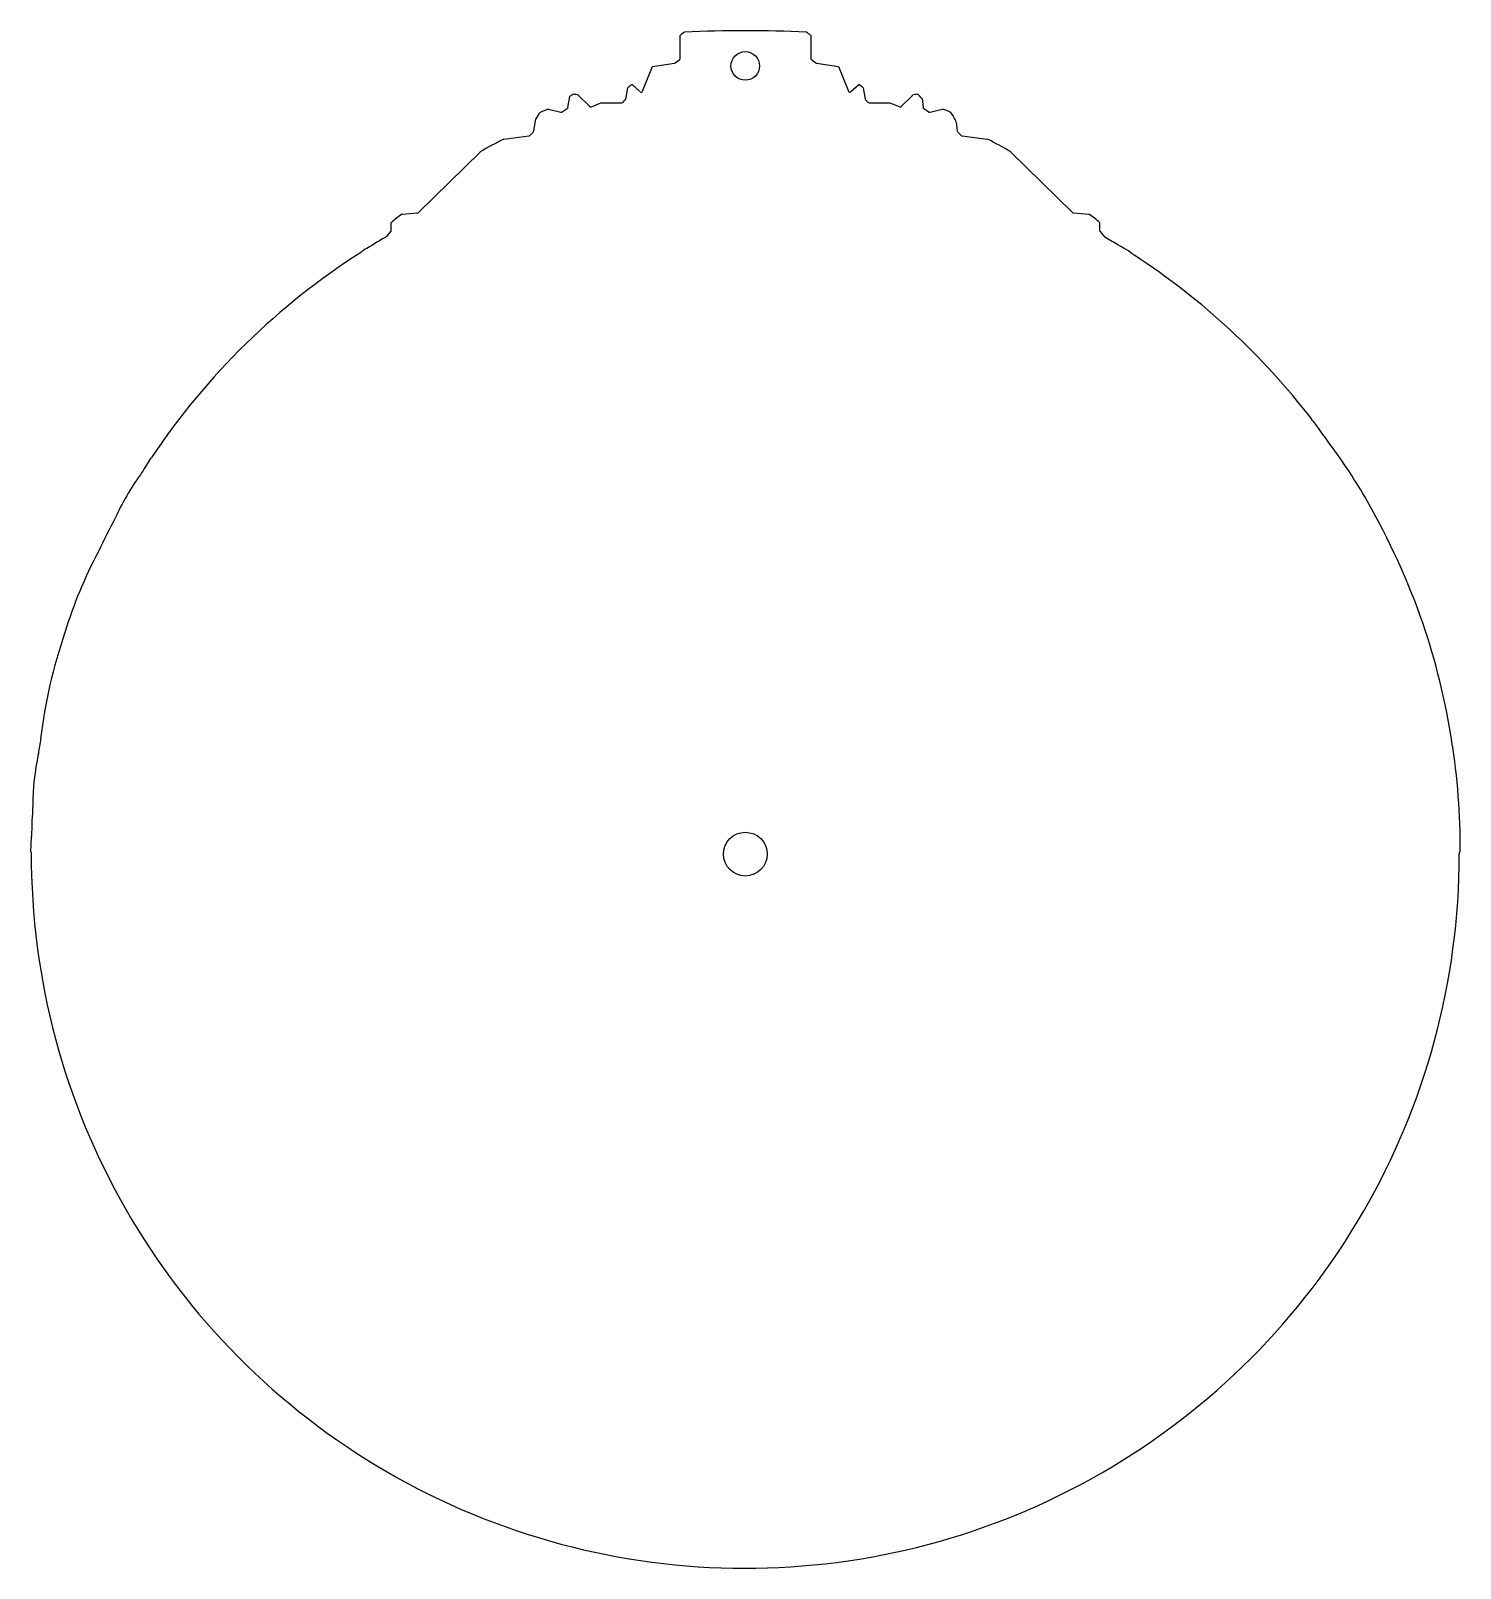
# Model space of a CAD drawing. Header units: millimetres. Extents: x -68 to 68, y -68 to 78.
import ezdxf

# ---------------------------------------------------------------- set-up
doc = ezdxf.new("R2010")
doc.units = ezdxf.units.MM
doc.layers.add('CUT_INNER', color=6, linetype='Continuous')
doc.layers.add('CUT_OUTER', color=1, linetype='Continuous')

msp = doc.modelspace()

# ---------------------------------------------------------------- linework, layer by layer
at = {"layer": 'CUT_INNER'}
for centre, radius in [((0, 74.5), 1.35), ((0, 0), 2.07)]:
    msp.add_circle(centre, radius, dxfattribs=at)
at = {"layer": 'CUT_OUTER'}
for points in [[(-6.15, 75.24), (-6.15, 77.39), (-6.15, 77.39)], [(6.19, 77.39), (6.19, 77.39), (6.19, 75.24)], [(-9.71, 72.13), (-8.78, 74.46), (-8.78, 74.46), (-8.77, 74.46), (-6.69, 74.76)], [(-6.62, 74.79), (-6.2, 75.12)], [(6.25, 75.12), (6.67, 74.79)], [(6.74, 74.76), (8.82, 74.46), (8.82, 74.46), (8.82, 74.46), (9.75, 72.13)], [(-10.7, 72.74), (-10.7, 72.74), (-9.95, 72.07)], [(9.99, 72.07), (10.74, 72.74), (10.74, 72.74)], [(-16.76, 70.58), (-16.57, 71.62), (-16.57, 71.63)], [(-15.76, 71.73), (-15.75, 71.72), (-14.71, 70.69)], [(-11.57, 71.06), (-11.34, 71.29)], [(-11.3, 71.37), (-11.1, 72.43), (-11.1, 72.44)], [(11.15, 72.44), (11.15, 72.43), (11.34, 71.37)], [(11.38, 71.29), (11.61, 71.06)], [(14.76, 70.69), (15.8, 71.72), (15.8, 71.73)], [(16.71, 71.42), (16.71, 71.42), (16.81, 70.58)], [(-18.59, 70.41), (-18.59, 70.41), (-17.44, 70.12)], [(-17.32, 70.15), (-16.82, 70.48)], [(-14.55, 70.65), (-13.64, 71.02), (-13.63, 71.02), (-13.63, 71.02), (-11.67, 71.02)], [(11.72, 71.02), (13.67, 71.02), (13.68, 71.02), (13.68, 71.02), (14.6, 70.65)], [(16.87, 70.48), (17.36, 70.15)], [(17.48, 70.12), (18.63, 70.41), (18.63, 70.41)], [(-20, 68.34), (-19.8, 69.5), (-19.8, 69.5)], [(19.95, 69.2), (19.95, 69.2), (20.04, 68.34)], [(-22.84, 67.58), (-22.83, 67.58), (-20.46, 67.88)], [(-20.37, 67.92), (-20.04, 68.25)], [(20.09, 68.25), (20.42, 67.92)], [(20.51, 67.88), (22.88, 67.58), (22.88, 67.58)], [(-30.89, 60.64), (-25.07, 66.36), (-25.06, 66.37)], [(25.11, 66.37), (25.11, 66.36), (30.93, 60.64)], [(-33.46, 58.94), (-33.46, 59.69), (-33.46, 59.69)], [(-32.45, 60.5), (-32.44, 60.5), (-30.98, 60.6)], [(31.03, 60.6), (32.49, 60.5), (32.49, 60.5)], [(33.5, 59.69), (33.5, 59.69), (33.5, 58.94)], [(-33.87, 58.39), (-33.49, 58.84)], [(33.54, 58.84), (33.96, 58.34), (33.99, 58.32)], [(-35.78, 57.24), (-35.76, 57.25)], [(36.77, 56.6), (36.81, 56.58)], [(54.16, 40.28), (54.22, 40.21)], [(-56.32, 37.24), (-56.17, 37.43), (-56.12, 37.5)], [(-66.83, 9.45), (-66.83, 9.49)], [(-67.5, 0.18), (-67.54, 0.21), (-67.55, 0.22), (-67.55, 0.22), (-67.48, 1.61), (-67.48, 1.66)], [(67.59, 0.22), (67.59, 0.21), (67.5, 0.15), (67.5, 0)]]:
    msp.add_lwpolyline(points, dxfattribs=at)
for centre, radius, start, end in [((-3.02, 73.64), 4.88, 123.9047, 129.8437), ((0.02, -48.69), 126.52, 87.388, 92.6119), ((2.69, 73.15), 5.5, 50.4433, 55.7163), ((-6.72, 74.9), 0.15, 278.1199, 308.6971), ((-6.3, 75.24), 0.15, 308.6971, 360), ((6.34, 75.24), 0.15, 180, 231.3029), ((6.76, 74.9), 0.15, 231.3029, 261.8801), ((-7.69, 68.3), 5.37, 124.1564, 129.5501), ((7.87, 68.48), 5.14, 50.3728, 56.0123), ((-14.42, 68.74), 3.6, 120.8509, 126.6491), ((-17.03, 66.67), 5.22, 75.854, 81.5261), ((-11.45, 71.4), 0.15, 314.9363, 349.689), ((-9.85, 72.18), 0.15, 228.3928, 338.2039), ((9.89, 72.18), 0.15, 201.8093, 311.6283), ((11.49, 71.4), 0.15, 190.2773, 225.0637), ((17.08, 66.66), 5.23, 98.5, 104.1493), ((12.42, 67.55), 5.78, 42.117, 47.7887), ((-13.89, 66), 6.87, 143.2841, 149.3663), ((-16.09, 62.52), 8.28, 107.5807, 113.5645), ((-17.4, 70.27), 0.15, 255.9488, 303.7195), ((-16.9, 70.6), 0.15, 303.7195, 349.6829), ((-14.61, 70.79), 0.15, 225, 291.7948), ((-11.67, 71.17), 0.15, 270, 314.9363), ((11.72, 71.17), 0.15, 225.0637, 270), ((14.65, 70.79), 0.15, 248.2052, 314.9826), ((16.95, 70.6), 0.15, 186.3495, 236.2805), ((17.45, 70.27), 0.15, 236.2805, 284.0437), ((16.04, 62.28), 8.54, 66.5143, 72.3109), ((10.69, 64.64), 10.32, 26.2006, 31.9811), ((-20.15, 68.36), 0.15, 314.9522, 350.5273), ((20.19, 68.36), 0.15, 186.3449, 225), ((-10.74, 42.76), 27.61, 115.9747, 121.2362), ((-20.48, 68.03), 0.15, 277.1329, 314.9522), ((20.52, 68.03), 0.15, 225, 262.8671), ((11.07, 43.27), 27.03, 58.7068, 64.0822), ((-24.86, 49.98), 12.97, 125.789, 131.5113), ((-30.99, 60.75), 0.15, 273.8175, 314.5046), ((31.04, 60.75), 0.15, 225.4954, 266.1825), ((25.04, 50.14), 12.76, 48.4592, 54.2778), ((-0.62, 1.01), 66.32, 120.0935, 122.0016), ((-33.61, 58.94), 0.15, 320.2007, 0), ((33.65, 58.94), 0.15, 180, 219.7993), ((1.61, 2.72), 64.34, 58.5054, 59.7829), ((-0.01, 0), 67.49, 122.5153, 146.2507), ((-34.56, 54.75), 2.78, 116.0733, 128.5019), ((31.16, 49.42), 9.12, 52.0002, 63.5501), ((0.01, 0.01), 67.49, 37.5104, 56.9538), ((48.42, 36.58), 6.83, 32.7452, 41.4094), ((1.17, 0.86), 66.05, 35.0125, 36.5702), ((13.92, 7.75), 51.68, 29.7486, 36.8695), ((3355.25, -2119.57), 4036.16, 147.69866, 147.72178), ((-37.82, 21.9), 23.87, 144.2139, 155.6318), ((-2.5, -1.53), 70.54, 19.3613, 29.6703), ((-0.63, 0.32), 66.79, 151.925, 154.9449), ((-24.12, 8.79), 41.99, 151.8471, 163.1631), ((1.67, 0.65), 65.89, 8.8009, 18.7757), ((-18.75, 5.21), 48.2, 160.939, 173.2102), ((-3.12, 0.46), 64.34, 170.6537, 171.9313), ((5.79, 0.75), 61.8, 359.5028, 9.293), ((-44.18, 4.63), 23.16, 167.9858, 180.047), ((-0.37, 0.01), 67.13, 176.072, 178.5976), ((0, 0), 67.5, 179.843, 0.0001)]:
    msp.add_arc(centre, radius, start, end, dxfattribs=at)

doc.saveas('drawing.dxf')
